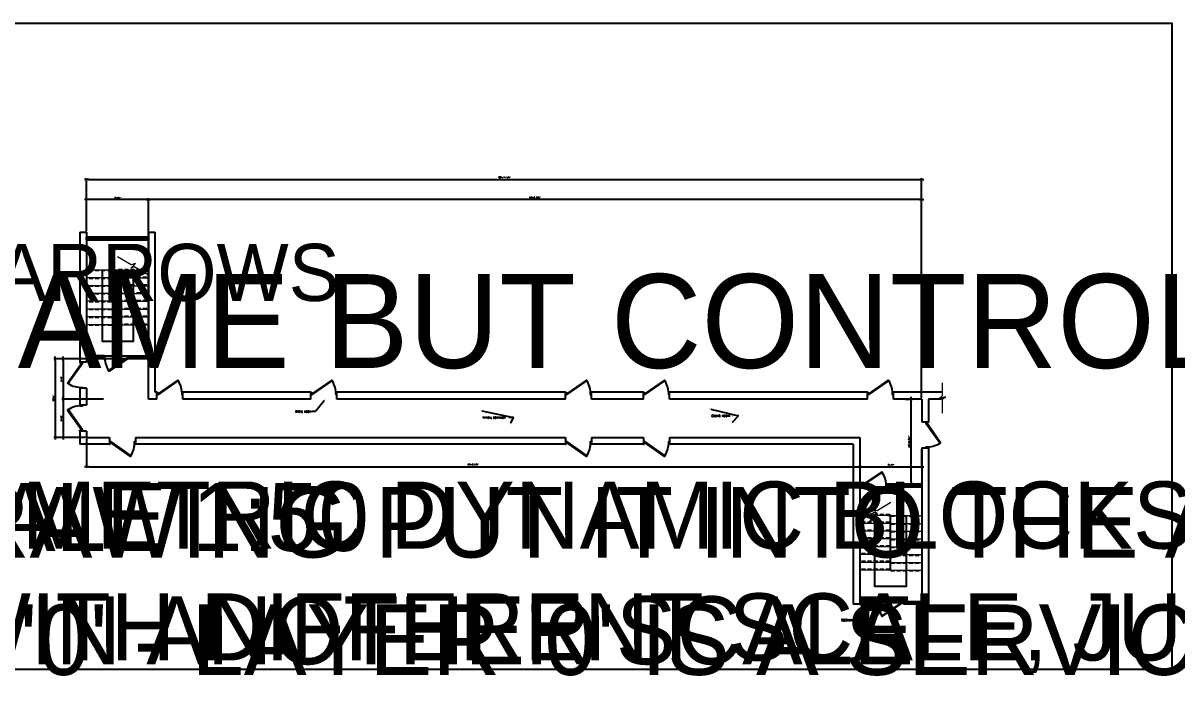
# Model space of a CAD drawing. Header units: inches. Extents: x -11160 to 9368, y -3485 to 2663.
# Drawn here: x -765 to 1009, y 168 to 1193 of the extents above; entities that cross this region are included whole.
import ezdxf
from ezdxf import colors
from ezdxf.entities.mleader import LeaderData, LeaderLine
from ezdxf.enums import TextEntityAlignment as Align
from ezdxf.math import Vec2, Vec3

# ---------------------------------------------------------------- set-up
doc = ezdxf.new("R2018")
doc.units = ezdxf.units.IN
doc.header["$MEASUREMENT"] = 0
doc.linetypes.add('HIDDEN', pattern=[0.375, 0.25, -0.125])
for name, color, linetype in [('A-WALL', 4, 'Continuous'), ('A-WINDOW', 1, 'Continuous'), ('I-Anno-Code', 2, 'Continuous'), ('MD-FF-HATCH-6', 8, 'Continuous'), ('SM-RCP-LIGHT', 2, 'Continuous'), ('SM-RCP-TEXT', 2, 'Continuous'), ('YP-DOOR', 1, 'Continuous')]:
    doc.layers.add(name, color=color, linetype=linetype)
doc.layers.add('D-D FLOOR', color=2, linetype='Continuous', lineweight=9)
doc.layers.add('I-8-Gray', color=1, linetype='Continuous', lineweight=9)
doc.styles.add('SM-LEADER-00', font='romans.shx')
doc.styles.add('SMI-24', font='romans.shx', dxfattribs={"height": 2})
doc.dimstyles.new('SMI-24', dxfattribs={"dimscale": 24, "dimtxt": 2, "dimasz": 0.125, "dimexe": 0.078125, "dimexo": 0.078125, "dimgap": 0.0625, "dimtad": 1, "dimdec": 3, "dimrnd": 0.25, "dimzin": 3, "dimdsep": 46, "dimlunit": 4, "dimtxsty": 'SMI-24', "dimblk": 'SMI-thick', "dimcen": 0.09375, "dimclrd": 1, "dimclre": 1, "dimclrt": 2, "dimadec": 0, "dimazin": 0, "dimtfac": 0.09375, "dimtdec": 3, "dimtmove": 2, "dimatfit": 3, "dimfxl": 0.078125, "dimfrac": 2, "dimtolj": 1, "dimtzin": 3, "dimarcsym": 0})

# ---------------------------------------------------------------- blocks, each defined once
blk = doc.blocks.new('*U144')
at = {"layer": 'I-Anno-Code', "lineweight": 30, "flags": 104}
blk.add_attdef('Text', text='', height=2, dxfattribs=at).set_placement((1.55, 1.03), align=Align.TOP_LEFT)
blk = doc.blocks.new('*U137')
at = {"layer": 'I-Anno-Code', "lineweight": 30, "flags": 104}
blk.add_attdef('Text', text='', height=2, dxfattribs=at).set_placement((1.55, 1.03), align=Align.TOP_LEFT)
blk = doc.blocks.new('SMI-thick')
at = {"color": 0, "linetype": 'Continuous'}
blk.add_line((-1.08, 0), (1.08, 0), dxfattribs=at)
at = {"color": 4, "linetype": 'Continuous'}
blk.add_line((0.39, 0.39), (-0.39, -0.39), dxfattribs=at)
blk = doc.blocks.new('*D302')
at = {"layer": 'A-WALL', "color": 1, "lineweight": -2, "transparency": 16777216}
for p, q in [((-571.9, 616.8), (-571.9, 923.4)), ((616.7, 616.8), (616.7, 923.4)), ((613.7, 921.5), (-568.9, 921.5))]:
    blk.add_line(p, q, dxfattribs=at)
at = {"layer": 'Defpoints', "color": 0, "transparency": 16777216}
for p in [(-571.9, 921.5), (-571.9, 614.9), (616.7, 614.9)]:
    blk.add_point(p, dxfattribs=at)
at = {"layer": 'A-WALL', "color": 1, "lineweight": -2, "transparency": 16777216, "xscale": 3, "yscale": 3, "zscale": 3, "rotation": 180}
blk.add_blockref('SMI-thick', (-571.9, 921.5), dxfattribs=at)
at = {"layer": 'A-WALL', "color": 1, "lineweight": -2, "transparency": 16777216, "xscale": 3, "yscale": 3, "zscale": 3}
blk.add_blockref('SMI-thick', (616.7, 921.5), dxfattribs=at)
at = {"layer": 'A-WALL', "color": 2, "transparency": 16777216, "insert": (22.4, 924.5), "char_height": 2, "attachment_point": 5, "style": 'SMI-24'}
blk.add_mtext('\\A1;99\'-0 3/4"', dxfattribs=at)
blk = doc.blocks.new('*D303')
at = {"layer": 'A-WALL', "color": 1, "lineweight": -2, "transparency": 16777216}
for p, q in [((-666.9, 873.1), (-666.9, 923.4)), ((-571.9, 616.8), (-571.9, 923.4)), ((-574.9, 921.5), (-663.9, 921.5))]:
    blk.add_line(p, q, dxfattribs=at)
at = {"layer": 'Defpoints', "color": 0, "transparency": 16777216}
for p in [(-666.9, 921.5), (-666.9, 871.3), (-571.9, 614.9)]:
    blk.add_point(p, dxfattribs=at)
at = {"layer": 'A-WALL', "color": 1, "lineweight": -2, "transparency": 16777216, "xscale": 3, "yscale": 3, "zscale": 3, "rotation": 180}
blk.add_blockref('SMI-thick', (-666.9, 921.5), dxfattribs=at)
at = {"layer": 'A-WALL', "color": 1, "lineweight": -2, "transparency": 16777216, "xscale": 3, "yscale": 3, "zscale": 3}
blk.add_blockref('SMI-thick', (-571.9, 921.5), dxfattribs=at)
at = {"layer": 'A-WALL', "color": 2, "transparency": 16777216, "insert": (-619.4, 924.2), "char_height": 2, "attachment_point": 5, "style": 'SMI-24'}
blk.add_mtext('\\A1;7\'-11"', dxfattribs=at)
blk = doc.blocks.new('*D304')
at = {"layer": 'A-WALL', "color": 1, "lineweight": -2, "transparency": 16777216}
for p, q in [((-666.9, 900.1), (-666.9, 954.1)), ((-663.9, 952.3), (613.7, 952.3)), ((616.7, 900.1), (616.7, 954.1))]:
    blk.add_line(p, q, dxfattribs=at)
at = {"layer": 'Defpoints', "color": 0, "transparency": 16777216}
for p in [(616.7, 952.3), (-666.9, 898.2), (616.7, 898.2)]:
    blk.add_point(p, dxfattribs=at)
at = {"layer": 'A-WALL', "color": 1, "lineweight": -2, "transparency": 16777216, "xscale": 3, "yscale": 3, "zscale": 3, "rotation": 180}
blk.add_blockref('SMI-thick', (-666.9, 952.3), dxfattribs=at)
at = {"layer": 'A-WALL', "color": 1, "lineweight": -2, "transparency": 16777216, "xscale": 3, "yscale": 3, "zscale": 3}
blk.add_blockref('SMI-thick', (616.7, 952.3), dxfattribs=at)
at = {"layer": 'A-WALL', "color": 2, "transparency": 16777216, "insert": (-25.1, 955.3), "char_height": 2, "attachment_point": 5, "style": 'SMI-24'}
blk.add_mtext('\\A1;106\'-11 3/4"', dxfattribs=at)
blk = doc.blocks.new('*D305')
at = {"layer": 'A-WALL', "color": 1, "lineweight": -2, "transparency": 16777216}
for p, q in [((-668.8, 676.9), (-717.1, 676.9)), ((-715.3, 673.9), (-715.3, 558.9)), ((-668.8, 555.9), (-717.1, 555.9))]:
    blk.add_line(p, q, dxfattribs=at)
at = {"layer": 'Defpoints', "color": 0, "transparency": 16777216}
for p in [(-666.9, 676.9), (-715.3, 555.9), (-666.9, 555.9)]:
    blk.add_point(p, dxfattribs=at)
at = {"layer": 'A-WALL', "color": 1, "lineweight": -2, "transparency": 16777216, "xscale": 3, "yscale": 3, "zscale": 3}
for p, rotation in [((-715.3, 676.9), 90), ((-715.3, 555.9), 270)]:
    blk.add_blockref('SMI-thick', p, dxfattribs=dict(at, rotation=rotation))
at = {"layer": 'A-WALL', "color": 2, "transparency": 16777216, "insert": (-717.9, 616.4), "char_height": 2, "attachment_point": 5, "rotation": 90, "style": 'SMI-24'}
blk.add_mtext('\\A1;10\'-1"', dxfattribs=at)
blk = doc.blocks.new('*D306')
at = {"layer": 'A-WALL', "color": 1, "lineweight": -2, "transparency": 16777216}
for p, q in [((-573.8, 676.9), (-704.8, 676.9)), ((-702.9, 673.9), (-702.9, 617.9)), ((-641.2, 614.9), (-704.8, 614.9))]:
    blk.add_line(p, q, dxfattribs=at)
at = {"layer": 'Defpoints', "color": 0, "transparency": 16777216}
for p in [(-571.9, 676.9), (-702.9, 614.9), (-639.3, 614.9)]:
    blk.add_point(p, dxfattribs=at)
at = {"layer": 'A-WALL', "color": 1, "lineweight": -2, "transparency": 16777216, "xscale": 3, "yscale": 3, "zscale": 3}
for p, rotation in [((-702.9, 676.9), 90), ((-702.9, 614.9), 270)]:
    blk.add_blockref('SMI-thick', p, dxfattribs=dict(at, rotation=rotation))
at = {"layer": 'A-WALL', "color": 2, "transparency": 16777216, "insert": (-705.6, 645.9), "char_height": 2, "attachment_point": 5, "rotation": 90, "style": 'SMI-24'}
blk.add_mtext('\\A1;5\'-2"', dxfattribs=at)
blk = doc.blocks.new('*D307')
at = {"layer": 'A-WALL', "color": 1, "lineweight": -2, "transparency": 16777216}
for p, q in [((-641.2, 614.9), (-704.8, 614.9)), ((-702.9, 611.9), (-702.9, 558.9)), ((-668.8, 555.9), (-704.8, 555.9))]:
    blk.add_line(p, q, dxfattribs=at)
at = {"layer": 'Defpoints', "color": 0, "transparency": 16777216}
for p in [(-639.3, 614.9), (-702.9, 555.9), (-666.9, 555.9)]:
    blk.add_point(p, dxfattribs=at)
at = {"layer": 'A-WALL', "color": 1, "lineweight": -2, "transparency": 16777216, "xscale": 3, "yscale": 3, "zscale": 3}
for p, rotation in [((-702.9, 614.9), 90), ((-702.9, 555.9), 270)]:
    blk.add_blockref('SMI-thick', p, dxfattribs=dict(at, rotation=rotation))
at = {"layer": 'A-WALL', "color": 2, "transparency": 16777216, "insert": (-705.6, 585.4), "char_height": 2, "attachment_point": 5, "rotation": 90, "style": 'SMI-24'}
blk.add_mtext('\\A1;4\'-11"', dxfattribs=at)
blk = doc.blocks.new('*D308')
at = {"layer": 'A-WALL', "color": 1, "lineweight": -2, "transparency": 16777216}
for p, q in [((-666.9, 554), (-666.9, 509.1)), ((521.7, 554), (521.7, 509.1)), ((-663.9, 511), (518.7, 511))]:
    blk.add_line(p, q, dxfattribs=at)
at = {"layer": 'Defpoints', "color": 0, "transparency": 16777216}
for p in [(-666.9, 555.9), (521.7, 555.9), (521.7, 511)]:
    blk.add_point(p, dxfattribs=at)
at = {"layer": 'A-WALL', "color": 1, "lineweight": -2, "transparency": 16777216, "xscale": 3, "yscale": 3, "zscale": 3, "rotation": 180}
blk.add_blockref('SMI-thick', (-666.9, 511), dxfattribs=at)
at = {"layer": 'A-WALL', "color": 1, "lineweight": -2, "transparency": 16777216, "xscale": 3, "yscale": 3, "zscale": 3}
blk.add_blockref('SMI-thick', (521.7, 511), dxfattribs=at)
at = {"layer": 'A-WALL', "color": 2, "transparency": 16777216, "insert": (-72.6, 514), "char_height": 2, "attachment_point": 5, "style": 'SMI-24'}
blk.add_mtext('\\A1;99\'-0 3/4"', dxfattribs=at)
blk = doc.blocks.new('*D309')
at = {"layer": 'A-WALL', "color": 1, "lineweight": -2, "transparency": 16777216}
for p, q in [((521.7, 554), (521.7, 509.1)), ((616.7, 538), (616.7, 509.1)), ((524.7, 511), (613.7, 511))]:
    blk.add_line(p, q, dxfattribs=at)
at = {"layer": 'Defpoints', "color": 0, "transparency": 16777216}
for p in [(521.7, 555.9), (616.7, 539.9), (616.7, 511)]:
    blk.add_point(p, dxfattribs=at)
at = {"layer": 'A-WALL', "color": 1, "lineweight": -2, "transparency": 16777216, "xscale": 3, "yscale": 3, "zscale": 3, "rotation": 180}
blk.add_blockref('SMI-thick', (521.7, 511), dxfattribs=at)
at = {"layer": 'A-WALL', "color": 1, "lineweight": -2, "transparency": 16777216, "xscale": 3, "yscale": 3, "zscale": 3}
blk.add_blockref('SMI-thick', (616.7, 511), dxfattribs=at)
at = {"layer": 'A-WALL', "color": 2, "transparency": 16777216, "insert": (569.2, 513.7), "char_height": 2, "attachment_point": 5, "style": 'SMI-24'}
blk.add_mtext('\\A1;7\'-11"', dxfattribs=at)
blk = doc.blocks.new('*D310')
at = {"layer": 'A-WALL', "color": 1, "lineweight": -2, "transparency": 16777216}
for p, q in [((591.4, 614.9), (602.7, 614.9)), ((600.8, 487.1), (600.8, 611.9)), ((591.4, 484.1), (602.7, 484.1))]:
    blk.add_line(p, q, dxfattribs=at)
at = {"layer": 'Defpoints', "color": 0, "transparency": 16777216}
for p in [(589.5, 614.9), (600.8, 614.9), (589.5, 484.1)]:
    blk.add_point(p, dxfattribs=at)
at = {"layer": 'A-WALL', "color": 1, "lineweight": -2, "transparency": 16777216, "xscale": 3, "yscale": 3, "zscale": 3}
for p, rotation in [((600.8, 614.9), 90), ((600.8, 484.1), 270)]:
    blk.add_blockref('SMI-thick', p, dxfattribs=dict(at, rotation=rotation))
at = {"layer": 'A-WALL', "color": 2, "transparency": 16777216, "insert": (597.8, 549.5), "char_height": 2, "attachment_point": 5, "rotation": 90, "style": 'SMI-24'}
blk.add_mtext('\\A1;10\'-10 3/4"', dxfattribs=at)

msp = doc.modelspace()

# ---------------------------------------------------------------- linework, layer by layer
at = {"layer": 'A-WALL'}
for p, q in [((-677.49981, 871.25528), (-677.49981, 670.3964)), ((-677.49981, 871.25528), (-666.93874, 871.25528)), ((-666.93874, 871.25528), (-666.93874, 671.55923)), ((-571.93874, 614.90452), (-571.93874, 871.25528)), ((-571.93874, 871.25528), (-561.37767, 871.25528)), ((-561.37767, 625.46559), (-561.37767, 871.25528)), ((-639.24887, 681.08987), (-599.62861, 681.08987)), ((-666.93874, 671.55923), (-677.49981, 671.55923)), ((-677.49981, 632.72205), (-677.49981, 604.58244)), ((-666.93874, 631.55923), (-677.49981, 631.55923)), ((-666.93874, 631.55923), (-666.93874, 605.74526)), ((-558.93874, 625.46559), (-561.37767, 625.46559)), ((-558.93874, 614.90452), (-558.93874, 625.46559)), ((-518.93874, 614.90452), (-518.93874, 625.46559)), ((-322.38395, 625.46559), (-518.93874, 625.46559)), ((-322.38395, 614.90452), (-322.38395, 625.46559)), ((69.06127, 625.46559), (-282.38395, 625.46559)), ((-282.38395, 614.90452), (-282.38395, 625.46559)), ((69.06127, 614.90452), (69.06127, 625.46559)), ((189.06127, 625.46559), (109.06127, 625.46559)), ((109.06127, 614.90452), (109.06127, 625.46559)), ((189.06127, 614.90452), (189.06127, 625.46559)), ((533.26475, 625.46559), (229.06127, 625.46559)), ((229.06127, 614.90452), (229.06127, 625.46559)), ((533.26475, 614.90452), (533.26475, 625.46559)), ((649.00066, 625.46559), (573.26475, 625.46559)), ((573.26475, 614.90452), (573.26475, 625.46559)), ((-666.93874, 605.74526), (-677.49981, 605.74526)), ((-558.93874, 614.90452), (-571.93874, 614.90452)), ((-322.38395, 614.90452), (-518.93874, 614.90452)), ((69.06127, 614.90452), (-282.38395, 614.90452)), ((189.06127, 614.90452), (109.06127, 614.90452)), ((533.26475, 614.90452), (229.06127, 614.90452)), ((616.74662, 614.90452), (573.26475, 614.90452)), ((648.95094, 614.90452), (627.30769, 614.90452)), ((-677.49981, 566.90809), (-677.49981, 545.34345)), ((-666.93874, 565.74526), (-677.49981, 565.74526)), ((-666.93874, 565.74526), (-666.93874, 555.90452)), ((-666.93874, 555.90452), (-631.93873, 555.90452)), ((-631.93873, 555.90452), (-631.93873, 545.34345)), ((-591.93873, 555.90452), (69.06127, 555.90452)), ((-591.93873, 555.90452), (-591.93873, 545.34345)), ((69.06127, 555.90452), (69.06127, 545.34345)), ((109.06127, 555.90452), (189.06127, 555.90452)), ((109.06127, 555.90452), (109.06127, 545.34345)), ((189.06127, 555.90452), (189.06127, 545.34345)), ((229.06127, 555.90452), (229.06127, 545.34345)), ((229.06127, 555.90452), (521.74662, 555.90452)), ((521.74662, 555.90452), (521.74662, 299.71917)), ((-631.93873, 545.34345), (-677.49981, 545.34345)), ((69.06127, 545.34345), (-591.93873, 545.34345)), ((189.06127, 545.34345), (109.06127, 545.34345)), ((511.18555, 545.34345), (229.06127, 545.34345)), ((511.18555, 545.34345), (511.18555, 299.71917)), ((522.66279, 479.94142), (562.28305, 479.94143)), ((549.43649, 303.90452), (589.05675, 303.90452))]:
    msp.add_line(p, q, dxfattribs=at)
for points in [[(-571.93874, 871.25528), (-571.93874, 676.90452)], [(-619.43874, 813.08987), (-614.43874, 813.08987)], [(616.74662, 614.90452), (616.74662, 579.90452)], [(627.30769, 614.90452), (627.30769, 579.90452)], [(616.74662, 579.90452), (627.30769, 579.90452)], [(616.74662, 579.90452), (627.30769, 579.90452)], [(616.74662, 539.90452), (616.74662, 299.71917)], [(616.74662, 539.90452), (627.30769, 539.90452)], [(616.74662, 539.90452), (627.30769, 539.90452)], [(627.30769, 539.90452), (627.30769, 299.71917)], [(569.24662, 435.90452), (564.24662, 435.90452)], [(521.74662, 299.71917), (511.18555, 299.71917)], [(616.74662, 299.71917), (627.30769, 299.71917)]]:
    msp.add_lwpolyline(points, dxfattribs=at)
at = {"layer": 'A-WALL', "color": 8}
for centre, radius, start, end in [((-599.55851, 680.0377), 39.70483, 178.48149077, 212.12821955), ((-674.4286, 671.62793), 38.91955, 237.87178045, 271.51850923), ((-559.00744, 622.39438), 38.91955, 358.48149077, 32.12821955), ((-322.45265, 622.39438), 38.91955, 358.48149077, 32.12821955), ((68.99256, 622.39438), 38.91955, 358.48149077, 32.12821955), ((188.99256, 622.39438), 38.91955, 358.48149077, 32.12821955), ((533.19605, 622.39438), 38.91955, 358.48149077, 32.12821955), ((-674.4286, 565.67656), 38.91955, 88.48149077, 122.12821955), ((-632.00744, 548.41466), 38.91955, 327.87178045, 1.51850923), ((68.99256, 548.41466), 38.91955, 327.87178045, 1.51850923), ((188.99256, 548.41466), 38.91955, 327.87178045, 1.51850923), ((624.23648, 579.97323), 38.91955, 268.48149077, 302.12821955), ((522.59269, 480.99359), 39.70483, 358.48149077, 32.12821955), ((589.12684, 302.85235), 39.70483, 178.48149077, 212.12821955)]:
    msp.add_arc(centre, radius, start, end, dxfattribs=at)
at = {"layer": 'A-WINDOW', "color": 3}
for points in [[(-665.80498, 863.85105), (-665.80498, 859.6657), (-666.93874, 859.6657), (-666.93874, 863.85105)], [(-573.12502, 863.85105), (-573.12502, 859.6657), (-571.93874, 859.6657), (-571.93874, 863.85105)], [(-665.80498, 676.90452), (-665.80498, 681.08987), (-666.93874, 681.08987), (-666.93874, 676.90452)], [(-639.24887, 676.90452), (-639.24887, 681.08987), (-640.43515, 681.08987), (-640.43515, 676.90452)], [(-599.62861, 676.90452), (-599.62861, 681.08987), (-598.44232, 681.08987), (-598.44232, 676.90452)], [(-573.12502, 676.90452), (-573.12502, 681.08987), (-571.93874, 681.08987), (-571.93874, 676.90452)], [(-677.49981, 670.3964), (-673.39723, 670.3964), (-673.39723, 671.55923), (-677.49981, 671.55923)], [(-677.49981, 632.72205), (-673.39723, 632.72205), (-673.39723, 631.55923), (-677.49981, 631.55923)], [(-557.77591, 625.46559), (-557.77591, 621.36302), (-558.93874, 621.36302), (-558.93874, 625.46559)], [(-520.10156, 625.46559), (-520.10156, 621.36302), (-518.93874, 621.36302), (-518.93874, 625.46559)], [(-321.22113, 625.46559), (-321.22113, 621.36302), (-322.38395, 621.36302), (-322.38395, 625.46559)], [(-283.54677, 625.46559), (-283.54677, 621.36302), (-282.38395, 621.36302), (-282.38395, 625.46559)], [(70.22409, 625.46559), (70.22409, 621.36302), (69.06127, 621.36302), (69.06127, 625.46559)], [(107.89845, 625.46559), (107.89845, 621.36302), (109.06127, 621.36302), (109.06127, 625.46559)], [(190.22409, 625.46559), (190.22409, 621.36302), (189.06127, 621.36302), (189.06127, 625.46559)], [(227.89845, 625.46559), (227.89845, 621.36302), (229.06127, 621.36302), (229.06127, 625.46559)], [(534.42758, 625.46559), (534.42758, 621.36302), (533.26475, 621.36302), (533.26475, 625.46559)], [(572.10193, 625.46559), (572.10193, 621.36302), (573.26475, 621.36302), (573.26475, 625.46559)], [(-677.49981, 604.58244), (-673.39723, 604.58244), (-673.39723, 605.74526), (-677.49981, 605.74526)], [(627.30769, 578.7417), (623.20512, 578.7417), (623.20512, 579.90452), (627.30769, 579.90452)], [(-677.49981, 566.90809), (-673.39723, 566.90809), (-673.39723, 565.74526), (-677.49981, 565.74526)], [(-630.77591, 545.34345), (-630.77591, 549.44602), (-631.93873, 549.44602), (-631.93873, 545.34345)], [(-593.10155, 545.34345), (-593.10155, 549.44602), (-591.93873, 549.44602), (-591.93873, 545.34345)], [(70.22409, 545.34345), (70.22409, 549.44602), (69.06127, 549.44602), (69.06127, 545.34345)], [(107.89845, 545.34345), (107.89845, 549.44602), (109.06127, 549.44602), (109.06127, 545.34345)], [(190.22409, 545.34345), (190.22409, 549.44602), (189.06127, 549.44602), (189.06127, 545.34345)], [(227.89845, 545.34345), (227.89845, 549.44602), (229.06127, 549.44602), (229.06127, 545.34345)], [(627.30769, 541.06734), (623.20512, 541.06734), (623.20512, 539.90452), (627.30769, 539.90452)], [(522.66279, 484.12677), (522.66279, 479.94142), (521.4765, 479.94142), (521.4765, 484.12677)], [(562.28305, 484.12678), (562.28305, 479.94143), (563.46933, 479.94143), (563.46933, 484.12678)], [(615.56033, 484.12678), (615.56033, 479.94143), (616.74662, 479.94143), (616.74662, 484.12678)], [(522.88037, 299.71917), (522.88037, 303.90452), (521.74662, 303.90452), (521.74662, 299.71917)], [(549.43649, 299.71918), (549.43649, 303.90452), (548.2502, 303.90452), (548.2502, 299.71918)], [(589.05675, 299.71917), (589.05675, 303.90452), (590.24303, 303.90452), (590.24303, 299.71917)], [(615.56033, 299.71917), (615.56033, 303.90452), (616.74662, 303.90452), (616.74662, 299.71917)]]:
    msp.add_lwpolyline(points, close=True, dxfattribs=at)
at = {"layer": 'D-D FLOOR'}
for p, q in [((-619.43874, 813.08987), (-666.93874, 813.08987)), ((-619.43874, 801.08987), (-666.93874, 801.08987)), ((-618.12624, 813.08987), (-571.93874, 813.08987)), ((-618.12624, 801.08987), (-571.93874, 801.08987)), ((-619.43874, 789.08987), (-666.93874, 789.08987)), ((-618.12624, 789.08987), (-571.93874, 789.08987)), ((-619.43874, 777.08987), (-666.93874, 777.08987)), ((-619.43874, 765.08987), (-666.93874, 765.08987)), ((-618.12624, 777.08987), (-571.93874, 777.08987)), ((-618.12624, 765.08987), (-571.93874, 765.08987)), ((-619.43874, 753.08987), (-666.93874, 753.08987)), ((-618.12624, 753.08987), (-571.93874, 753.08987)), ((-619.43874, 741.08987), (-666.93874, 741.08987)), ((-619.43874, 729.08987), (-666.93874, 729.08987)), ((-618.12624, 741.08987), (-571.93874, 741.08987)), ((-618.12624, 729.08987), (-571.93874, 729.08987)), ((567.93412, 435.90452), (521.74662, 435.90452)), ((569.24662, 435.90452), (616.74662, 435.90452)), ((567.93412, 423.90452), (521.74662, 423.90452)), ((567.93412, 411.90452), (521.74662, 411.90452)), ((569.24662, 423.90452), (616.74662, 423.90452)), ((569.24662, 411.90452), (616.74662, 411.90452)), ((567.93412, 399.90452), (521.74662, 399.90452)), ((569.24662, 399.90452), (616.74662, 399.90452)), ((567.93412, 387.90452), (521.74662, 387.90452)), ((567.93412, 375.90452), (521.74662, 375.90452)), ((569.24662, 387.90452), (616.74662, 387.90452)), ((569.24662, 375.90452), (616.74662, 375.90452)), ((567.93412, 363.90452), (521.74662, 363.90452)), ((569.24662, 363.90452), (616.74662, 363.90452)), ((567.93412, 351.90452), (521.74662, 351.90452)), ((569.24662, 351.90452), (616.74662, 351.90452))]:
    msp.add_line(p, q, dxfattribs=at)
for points in [[(-619.43874, 813.08987), (-618.12624, 813.08987), (-618.12624, 729.11038), (-619.43874, 729.11038)], [(569.24662, 435.90452), (567.93412, 435.90452), (567.93412, 351.92503), (569.24662, 351.92503)]]:
    msp.add_lwpolyline(points, close=True, dxfattribs=at)
at = {"layer": 'Defpoints', "color": 6}
msp.add_lwpolyline([(-1452.05082, 1192.64357), (1001.30141, 1192.64357), (1001.30141, 199.10915), (-1452.05082, 199.10915)], close=True, dxfattribs=at)
at = {"layer": 'I-8-Gray', "linetype": 'HIDDEN', "ltscale": 25}
for p, q in [((-619.43874, 811.88712), (-666.93874, 811.88712)), ((-619.43874, 799.88712), (-666.93874, 799.88712)), ((-618.12624, 814.75161), (-571.93874, 814.75161)), ((-618.12624, 802.75161), (-571.93874, 802.75161)), ((-619.43874, 787.88712), (-666.93874, 787.88712)), ((-618.12624, 790.75161), (-571.93874, 790.75161)), ((-619.43874, 775.88712), (-666.93874, 775.88712)), ((-619.43874, 763.88712), (-666.93874, 763.88712)), ((-618.12624, 778.75161), (-571.93874, 778.75161)), ((-618.12624, 766.75161), (-571.93874, 766.75161)), ((-619.43874, 751.88712), (-666.93874, 751.88712)), ((-618.12624, 754.75161), (-571.93874, 754.75161)), ((-619.43874, 739.88712), (-666.93874, 739.88712)), ((-619.43874, 727.88712), (-666.93874, 727.88712)), ((-618.12624, 742.75161), (-571.93874, 742.75161)), ((-618.12624, 730.75161), (-571.93874, 730.75161)), ((567.93412, 437.56626), (521.74662, 437.56626)), ((569.24662, 434.70177), (616.74662, 434.70177)), ((567.93412, 425.56626), (521.74662, 425.56626)), ((567.93412, 413.56626), (521.74662, 413.56626)), ((569.24662, 422.70177), (616.74662, 422.70177)), ((569.24662, 410.70177), (616.74662, 410.70177)), ((567.93412, 401.56626), (521.74662, 401.56626)), ((569.24662, 398.70177), (616.74662, 398.70177)), ((567.93412, 389.56626), (521.74662, 389.56626)), ((567.93412, 377.56626), (521.74662, 377.56626)), ((569.24662, 386.70177), (616.74662, 386.70177)), ((569.24662, 374.70177), (616.74662, 374.70177)), ((567.93412, 365.56626), (521.74662, 365.56626)), ((569.24662, 362.70177), (616.74662, 362.70177)), ((567.93412, 353.56626), (521.74662, 353.56626)), ((569.24662, 350.70177), (616.74662, 350.70177))]:
    msp.add_line(p, q, dxfattribs=at)
at = {"layer": 'I-8-Gray'}
for points in [[(-571.93874, 805.29463), (-593.74118, 818.32921), (-598.99874, 815.94693), (-591.85008, 823.16194), (-598.42458, 821.07125), (-619.43874, 833.63456)], [(648.95094, 592.97186), (648.95094, 615.15291), (653.69352, 618.44306), (643.83259, 616.00962), (649.00066, 620.57974), (649.00066, 639.61859)], [(521.74662, 428.10929), (543.54906, 441.14386), (548.80662, 438.76158), (541.65796, 445.97659), (548.23246, 443.8859), (569.24662, 456.44921)]]:
    msp.add_lwpolyline(points, dxfattribs=at)
at = {"layer": 'MD-FF-HATCH-6'}
for points in [[(-643.18874, 813.08987), (-643.18874, 703.97927), (-595.03249, 703.97927), (-595.03249, 813.08987)], [(-595.03249, 813.08987), (-604.96549, 801.08987)], [(-595.03249, 813.08987), (-585.09948, 801.08987)], [(544.84037, 435.90452), (534.90736, 423.90452)], [(592.99662, 435.90452), (592.99662, 326.79392), (544.84037, 326.79392), (544.84037, 435.90452)], [(544.84037, 435.90452), (554.77338, 423.90452)]]:
    msp.add_lwpolyline(points, dxfattribs=at)
at = {"layer": 'YP-DOOR'}
for p, q in [((-573.12502, 863.85105), (-665.80498, 863.85105)), ((-640.43515, 676.90452), (-665.80498, 676.90452)), ((-573.12502, 676.90452), (-598.44232, 676.90452)), ((615.56033, 484.12678), (563.46933, 484.12678)), ((548.2502, 299.71917), (522.88037, 299.71917)), ((615.56033, 299.71917), (590.24303, 299.71917))]:
    msp.add_line(p, q, dxfattribs=at)
for points in [[(-573.12502, 859.6657), (-573.12502, 860.96581), (-665.80445, 860.96581), (-665.80445, 859.6657)], [(-665.80498, 681.08987), (-665.80498, 679.78976), (-640.43515, 679.78976), (-640.43515, 681.08987)], [(-599.62861, 680.03125), (-600.34116, 681.08987), (-633.18295, 658.92205), (-632.50958, 657.89946)], [(-573.12502, 681.08987), (-573.12502, 679.78976), (-598.44179, 679.78976), (-598.44179, 681.08987)], [(-674.43493, 670.3964), (-673.39723, 669.69794), (-695.12663, 638.66852), (-696.12899, 639.32857)], [(-557.77591, 622.40071), (-557.07746, 621.36302), (-526.04803, 643.09241), (-526.70808, 644.09477)], [(-321.22112, 622.40071), (-320.52267, 621.36302), (-289.49324, 643.09241), (-290.15329, 644.09477)], [(70.22409, 622.40071), (70.92255, 621.36302), (101.95198, 643.09241), (101.29193, 644.09477)], [(190.22409, 622.40071), (190.92255, 621.36302), (221.95198, 643.09241), (221.29193, 644.09477)], [(534.42758, 622.40071), (535.12603, 621.36302), (566.15546, 643.09241), (565.49541, 644.09477)], [(-674.43493, 566.90809), (-673.39723, 567.60654), (-695.12663, 598.63597), (-696.12899, 597.97592)], [(624.24281, 578.7417), (623.20512, 578.04324), (644.93451, 547.01381), (645.93687, 547.67386)], [(-630.77591, 548.40833), (-630.07745, 549.44602), (-599.04802, 527.71663), (-599.70807, 526.71426)], [(70.22409, 548.40833), (70.92255, 549.44602), (101.95198, 527.71663), (101.29193, 526.71426)], [(190.22409, 548.40833), (190.92255, 549.44602), (221.95198, 527.71663), (221.29193, 526.71426)], [(522.66279, 481.00005), (523.37534, 479.94142), (556.21713, 502.10925), (555.54376, 503.13184)], [(615.56033, 479.94143), (615.56033, 481.24153), (563.46987, 481.24153), (563.46987, 479.94143)], [(522.88037, 303.90452), (522.88037, 302.60441), (548.2502, 302.60441), (548.2502, 303.90452)], [(589.05675, 302.8459), (588.3442, 303.90452), (555.50241, 281.7367), (556.17577, 280.71411)], [(615.56033, 303.90452), (615.56033, 302.60441), (590.24357, 302.60441), (590.24357, 303.90452)]]:
    msp.add_lwpolyline(points, close=True, dxfattribs=at)

# ---------------------------------------------------------------- block references
ref = msp.add_blockref('*U144', (-2537.18051, 1043.73523), dxfattribs=dict(xscale=3.779527559055118, yscale=3.779527559055118, zscale=3.779527559055118))
lines = msp.add_mtext('NOTE: \\PTEXT WITHOUT FRAME BUT CONTROLLING ARROWS', dxfattribs={"layer": 'I-Anno-Code', "insert": (-2531.30922, 1047.61485), "char_height": 144.3562963, "attachment_point": 1})
ref.add_attrib('Text', '', (-2531.30922, 1047.61485), dxfattribs={"flags": 104}).embed_mtext(lines)
ref = msp.add_blockref('*U144', (-3314.69899, 997.13063), dxfattribs=dict(xscale=2.519685039370079, yscale=2.519685039370079, zscale=2.519685039370079))
lines = msp.add_mtext('NOTE: \\PTEXT WITHOUT FRAME BUT CONTROLLING ARROWS', dxfattribs={"layer": 'I-Anno-Code', "insert": (-3310.7848, 999.71704), "char_height": 87.7929126, "attachment_point": 1})
ref.add_attrib('Text', '', (-3310.7848, 999.71704), dxfattribs={"flags": 104}).embed_mtext(lines)
at = {"layer": 'SM-RCP-LIGHT'}
ref = msp.add_blockref('*U137', (-3884.64503, 658.16933), dxfattribs=dict(at, xscale=1.889763779527559, yscale=1.889763779527559, zscale=1.889763779527559))
lines = msp.add_mtext('{\\LNOTE:\\P}1. ALL HATCHING ARE SETUP FOR USE IN SCALE 1:50\\PREMEMBER TO RESCALE HATCHING IF USED IN ANOTHER SCALE', dxfattribs={"layer": 'I-Anno-Code', "insert": (-3881.70939, 660.10914), "char_height": 104.467735, "attachment_point": 1})
ref.add_attrib('Text', '', (-3881.70939, 660.10914), dxfattribs={"flags": 104}).embed_mtext(lines)
ref = msp.add_blockref('*U137', (-3556.24334, 658.16933), dxfattribs=dict(at, xscale=1.889763779527559, yscale=1.889763779527559, zscale=1.889763779527559))
lines = msp.add_mtext("{\\LNOTE:\\P}1. AFTER INSERTING ITEM TO YOUR DRAWING PUT IT INTO THE APPROPRIATE LAYER\\P2. NOTHING SUPPOSE TO BE IN LAYER '0' - LAYER '0' IS A SERVICE LAYER - IT IS DEDICATED FOR USAGE IN BLOCKS\\P3. LAYER 'SM-REVISION_#' IS A BASIC REVISION LAYER.\\PPLEASE, CREATE NEW LAYER FOR EVERY NEXT REVISION WITH THE CORRESPONDING NUMBER", dxfattribs={"layer": 'I-Anno-Code', "insert": (-3553.3077, 660.10914), "char_height": 108.24779206, "attachment_point": 1})
ref.add_attrib('Text', '', (-3553.3077, 660.10914), dxfattribs={"flags": 104}).embed_mtext(lines)
ref = msp.add_blockref('*U137', (-3230.10488, 658.16933), dxfattribs=dict(at, xscale=1.889763779527559, yscale=1.889763779527559, zscale=1.889763779527559))
lines = msp.add_mtext('{\\LNOTE:\\P}1. ALL BLOCKS ARE DEVELOPED AS METRIC DYNAMIC BLOCKS AND READY TO BE USED AS IS IN METRIC DRAWINGS THAT ARE IN 1:50 SCALE. \\P2. FOR USE IN METRIC DRAWINGS WITH DIFFERENT SCALE, JUST TEXT SCALE SHOULD BE ADJUSTED THRU DYNAMIC SCALE.\\P3. IF YOU INSERTING BLOCK IN IMPERIAL DRAWING, IT WILL BE AUTOMATICALLY RESCALED IN SIZE, BUT VISIBILITY SHOULD BE CHANGED TO IMPERIAL. DEFAULT TEXT SCALE IS 1/4"(48).\\P4. IF YOU USE OTHER SCALE IN YOUR IMPERIAL DRAWING JUST ADJUST TEXT SCALE THROUGH LOOK UP OPTIONS. ', dxfattribs={"layer": 'I-Anno-Code', "insert": (-3227.16924, 660.10914), "char_height": 103.12186616, "attachment_point": 1})
ref.add_attrib('Text', '', (-3227.16924, 660.10914), dxfattribs={"flags": 104}).embed_mtext(lines)

# ---------------------------------------------------------------- dimensions: what is measured, and where the dimension line sits
at = {"layer": 'A-WALL'}
for base, p1, p2, picture, middle in [((616.74662, 952.26899), (-666.93874, 898.24613), (616.74662, 898.24613), '*D304', (-25.09606, 955.2928)), ((-666.93874, 921.48698), (-571.93874, 614.90452), (-666.93874, 871.25528), '*D303', (-619.43874, 924.17745)), ((-571.93874, 921.48698), (616.74662, 614.90452), (-571.93874, 614.90452), '*D302', (22.40394, 924.51079)), ((521.74662, 510.98926), (-666.93874, 555.90452), (521.74662, 555.90452), '*D308', (-72.59606, 514.01307)), ((616.74662, 510.98926), (521.74662, 555.90452), (616.74662, 539.90452), '*D309', (569.24662, 513.67974))]:
    dim = msp.add_linear_dim(base=base, p1=p1, p2=p2, dimstyle='SMI-24', dxfattribs=at)
    dim.commit()
    dim.dimension.update_dxf_attribs({"geometry": picture, "text_midpoint": middle})
for base, p1, p2, picture, middle in [((-715.25938, 555.90452), (-666.93874, 676.90452), (-666.93874, 555.90452), '*D305', (-717.94986, 616.40452)), ((-702.93898, 614.90452), (-571.93874, 676.90452), (-639.31386, 614.90452), '*D306', (-705.62946, 645.90452)), ((-702.93898, 555.90452), (-639.31386, 614.90452), (-666.93874, 555.90452), '*D307', (-705.62946, 585.40452)), ((600.83007, 614.90452), (589.51483, 484.12678), (589.51483, 614.90452), '*D310', (597.80626, 549.51565))]:
    dim = msp.add_linear_dim(base=base, p1=p1, p2=p2, angle=90, dimstyle='SMI-24', dxfattribs=at)
    dim.commit()
    dim.dimension.update_dxf_attribs({"geometry": picture, "text_midpoint": middle})

# ---------------------------------------------------------------- leaders
at = {"layer": 'SM-RCP-TEXT'}
ml = msp.add_multileader_mtext('Standard', dxfattribs=at)
ml.set_content('STORE DOOR', color=256, style='SM-LEADER-00')
ml.set_leader_properties(color=1)
ml.build(insert=Vec2(0, 0))
ml.multileader.update_dxf_attribs({"dogleg_length": 3, "arrow_head_size": 2.8, "scale": 50})
ctx = ml.context
ctx.base_point, ctx.scale, ctx.char_height, ctx.arrow_head_size, ctx.landing_gap_size, ctx.plane_origin = Vec3(-349.88961, 595.56732), 50, 2.8, 2.8, 1.4, Vec3(-95.3816, 613.41532)
ctx.text_align_type = 2
notes = []
notes.append((ctx, [(0, (1, 1, 0), (-315.21164, 595.56732), (-1, 0), 5.34463, [(0, [(-299.89702, 614.59957)], 0, [])])]))
ctx.mtext.insert, ctx.mtext.width, ctx.mtext.alignment, ctx.mtext.flow_direction = Vec3(-321.95628, 596.96732), 57.3412941, 3, 5
ml = msp.add_multileader_mtext('Standard', dxfattribs=at)
ml.set_content('TYPICAL CORRIDOR', color=256, style='SM-LEADER-00')
ml.set_leader_properties(color=1)
ml.build(insert=Vec2(0, 0))
ml.multileader.update_dxf_attribs({"dogleg_length": 3, "arrow_head_size": 2.8, "scale": 50})
ctx = ml.context
ctx.base_point, ctx.scale, ctx.char_height, ctx.arrow_head_size, ctx.landing_gap_size, ctx.plane_origin = Vec3(-59.72187, 586.32706), 50, 2.8, 2.8, 1.4, Vec3(-91.89324, 604.17506)
notes.append((ctx, [(1, (1, 1, 0), (-10.88195, 586.32706), (-1, 0), 6.97325, [(0, [(-61.95728, 597.36653)], 0, []), (1, [(-16.26955, 575.3225)], 0, [])])]))
ctx.mtext.insert, ctx.mtext.rotation, ctx.mtext.width, ctx.mtext.flow_direction = Vec3(-58.32187, 587.72706), 6.2831853072, 57.3412941, 5
ml = msp.add_multileader_mtext('Standard', dxfattribs=at)
ml.set_content("CEILING HEIGHT {\\A1;\\Farchand|c0;\\W0.8;\\C2;8'}", color=256, style='SM-LEADER-00')
ml.set_leader_properties(color=1)
ml.build(insert=Vec2(0, 0))
ml.multileader.update_dxf_attribs({"dogleg_length": 3, "arrow_head_size": 2.8, "scale": 50})
ctx = ml.context
ctx.base_point, ctx.scale, ctx.char_height, ctx.arrow_head_size, ctx.landing_gap_size, ctx.plane_origin = Vec3(292.13662, 589.0679), 50, 2.8, 2.8, 1.4, Vec3(255.99199, 606.9159)
notes.append((ctx, [(1, (1, 1, 0), (335.34995, 589.0679), (-1, 0), 3, [(0, [(289.67314, 600.10736)], 0, []), (1, [(323.95039, 577.14582)], 0, [])])]))
ctx.mtext.insert, ctx.mtext.rotation, ctx.mtext.width, ctx.mtext.flow_direction = Vec3(293.53662, 590.4679), 6.2831853072, 57.3412941, 5
ml = msp.add_multileader_mtext('Standard', dxfattribs=at)
ml.set_content('SECONDARY ENTRANCE ', color=256, style='SM-LEADER-00')
ml.set_leader_properties(color=1)
ml.build(insert=Vec2(0, 0))
ml.multileader.update_dxf_attribs({"dogleg_length": 3, "arrow_head_size": 2.8, "scale": 50})
ctx = ml.context
ctx.base_point, ctx.scale, ctx.char_height, ctx.arrow_head_size, ctx.landing_gap_size, ctx.plane_origin = Vec3(486.86249, 275.18898), 50, 2.8, 2.8, 1.4, Vec3(581.85861, 293.03698)
ctx.text_align_type = 2
notes.append((ctx, [(0, (1, 1, 0), (542.47379, 275.18898), (-1, 0), 5.34463, [(0, [(557.78841, 294.22122)], 0, [])])]))
ctx.mtext.insert, ctx.mtext.width, ctx.mtext.alignment, ctx.mtext.flow_direction = Vec3(535.72915, 276.58898), 57.3412941, 3, 5
for ctx, leaders in notes:
    for number, flags, end, landing, length, lines in leaders:
        leader = LeaderData()
        leader.index, (leader.has_last_leader_line, leader.has_dogleg_vector, leader.attachment_direction) = number, flags
        leader.last_leader_point, leader.dogleg_vector, leader.dogleg_length = Vec3(end), Vec3(landing), length
        for number, points, colour, breaks in lines:
            line = LeaderLine()
            line.index, line.vertices, line.color, line.breaks = number, Vec3.list(points), colors.encode_raw_color(colour), breaks
            leader.lines.append(line)
        ctx.leaders.append(leader)

doc.saveas('drawing.dxf')
